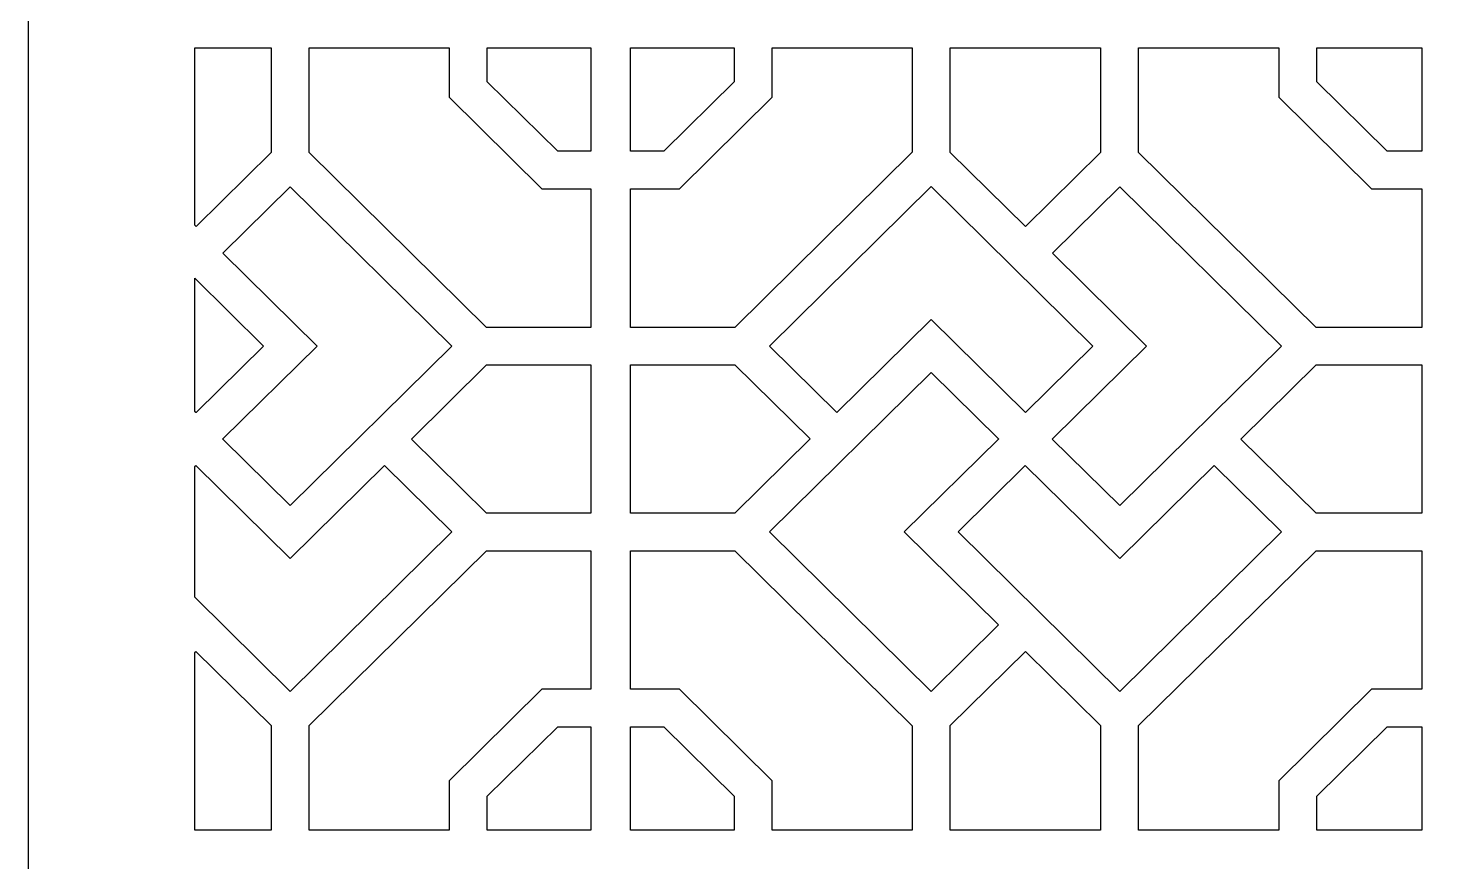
# Model space of a CAD drawing. Header units: centimetres. Extents: x 1.9 to 13.6, y -8.7 to 8.9.
# Drawn here: x 7.989 to 10.812, y 3.693 to 5.357 of the extents above; entities that cross this region are included whole.
import ezdxf

# ---------------------------------------------------------------- set-up
doc = ezdxf.new("R2010")
doc.units = ezdxf.units.CM
doc.header["$MEASUREMENT"] = 0
doc.layers.add('layer 1', color=7, linetype='Continuous')

msp = doc.modelspace()

# ---------------------------------------------------------------- linework, layer by layer
at = {"layer": 'layer 1', "color": 250}
for points, knots in [([(7.9891, 8.91238), (7.9891, 8.91238), (13.63427, 8.91238), (13.63427, 8.91238), (13.63427, 8.91238), (13.63427, 8.91238), (13.63427, -8.68727), (13.63427, -8.68727), (13.63427, -8.68727), (13.63427, -8.68727), (7.9891, -8.68727), (7.9891, -8.68727), (7.9891, -8.68727), (7.9891, -8.68727), (7.9891, 8.91238), (7.9891, 8.91238)], [0, 0, 0, 0, 0.2, 0.2, 0.2, 0.2, 0.4, 0.4, 0.4, 0.4, 0.6, 0.6, 0.6, 0.6, 1, 1, 1, 1]), ([(8.32117, 4.96351), (8.32117, 4.96351), (8.32386, 4.96086), (8.32386, 4.96086), (8.32386, 4.96086), (8.32386, 4.96086), (8.4738, 5.10883), (8.4738, 5.10883), (8.4738, 5.10883), (8.4738, 5.10883), (8.4738, 5.31745), (8.4738, 5.31745), (8.4738, 5.31745), (8.4738, 5.31745), (8.32117, 5.31745), (8.32117, 5.31745), (8.32117, 5.31745), (8.32117, 5.31745), (8.32117, 4.96351), (8.32117, 4.96351)], [0, 0, 0, 0, 0.1666667, 0.1666667, 0.1666667, 0.1666667, 0.3333333, 0.3333333, 0.3333333, 0.3333333, 0.5, 0.5, 0.5, 0.5, 0.6666667, 0.6666667, 0.6666667, 0.6666667, 1, 1, 1, 1]), ([(9.11195, 4.7595), (9.11195, 4.7595), (9.11195, 5.03644), (9.11195, 5.03644), (9.11195, 5.03644), (9.11195, 5.03644), (9.01422, 5.03644), (9.01422, 5.03644), (9.01422, 5.03644), (9.01422, 5.03644), (8.82924, 5.21898), (8.82924, 5.21898), (8.82924, 5.21898), (8.82924, 5.21898), (8.82924, 5.31745), (8.82924, 5.31745), (8.82924, 5.31745), (8.82924, 5.31745), (8.54964, 5.31745), (8.54964, 5.31745), (8.54964, 5.31745), (8.54964, 5.31745), (8.54964, 5.10891), (8.54964, 5.10891), (8.54964, 5.10891), (8.54964, 5.10891), (8.90372, 4.7595), (8.90372, 4.7595), (8.90372, 4.7595), (8.90372, 4.7595), (9.11195, 4.7595), (9.11195, 4.7595)], [0, 0, 0, 0, 0.1111111, 0.1111111, 0.1111111, 0.1111111, 0.2222222, 0.2222222, 0.2222222, 0.2222222, 0.3333333, 0.3333333, 0.3333333, 0.3333333, 0.4444444, 0.4444444, 0.4444444, 0.4444444, 0.5555556, 0.5555556, 0.5555556, 0.5555556, 0.6666667, 0.6666667, 0.6666667, 0.6666667, 0.7777778, 0.7777778, 0.7777778, 0.7777778, 1, 1, 1, 1]), ([(9.11195, 5.11127), (9.11195, 5.11127), (9.11195, 5.31745), (9.11195, 5.31745), (9.11195, 5.31745), (9.11195, 5.31745), (8.90508, 5.31745), (8.90508, 5.31745), (8.90508, 5.31745), (8.90508, 5.31745), (8.90508, 5.24998), (8.90508, 5.24998), (8.90508, 5.24998), (8.90508, 5.24998), (9.04563, 5.11127), (9.04563, 5.11127), (9.04563, 5.11127), (9.04563, 5.11127), (9.11195, 5.11127), (9.11195, 5.11127)], [0, 0, 0, 0, 0.1666667, 0.1666667, 0.1666667, 0.1666667, 0.3333333, 0.3333333, 0.3333333, 0.3333333, 0.5, 0.5, 0.5, 0.5, 0.6666667, 0.6666667, 0.6666667, 0.6666667, 1, 1, 1, 1]), ([(9.19079, 5.31745), (9.19079, 5.31745), (9.19079, 5.11127), (9.19079, 5.11127), (9.19079, 5.11127), (9.19079, 5.11127), (9.25711, 5.11127), (9.25711, 5.11127), (9.25711, 5.11127), (9.25711, 5.11127), (9.39767, 5.24998), (9.39767, 5.24998), (9.39767, 5.24998), (9.39767, 5.24998), (9.39767, 5.31745), (9.39767, 5.31745), (9.39767, 5.31745), (9.39767, 5.31745), (9.19079, 5.31745), (9.19079, 5.31745)], [0, 0, 0, 0, 0.1666667, 0.1666667, 0.1666667, 0.1666667, 0.3333333, 0.3333333, 0.3333333, 0.3333333, 0.5, 0.5, 0.5, 0.5, 0.6666667, 0.6666667, 0.6666667, 0.6666667, 1, 1, 1, 1]), ([(9.19079, 5.03644), (9.19079, 5.03644), (9.19079, 4.7595), (9.19079, 4.7595), (9.19079, 4.7595), (9.19079, 4.7595), (9.39879, 4.7595), (9.39879, 4.7595), (9.39879, 4.7595), (9.39879, 4.7595), (9.75311, 5.10915), (9.75311, 5.10915), (9.75311, 5.10915), (9.75311, 5.10915), (9.75311, 5.31745), (9.75311, 5.31745), (9.75311, 5.31745), (9.75311, 5.31745), (9.47351, 5.31745), (9.47351, 5.31745), (9.47351, 5.31745), (9.47351, 5.31745), (9.47351, 5.21898), (9.47351, 5.21898), (9.47351, 5.21898), (9.47351, 5.21898), (9.28853, 5.03644), (9.28853, 5.03644), (9.28853, 5.03644), (9.28853, 5.03644), (9.19079, 5.03644), (9.19079, 5.03644)], [0, 0, 0, 0, 0.1111111, 0.1111111, 0.1111111, 0.1111111, 0.2222222, 0.2222222, 0.2222222, 0.2222222, 0.3333333, 0.3333333, 0.3333333, 0.3333333, 0.4444444, 0.4444444, 0.4444444, 0.4444444, 0.5555556, 0.5555556, 0.5555556, 0.5555556, 0.6666667, 0.6666667, 0.6666667, 0.6666667, 0.7777778, 0.7777778, 0.7777778, 0.7777778, 1, 1, 1, 1]), ([(9.82894, 5.31745), (9.82894, 5.31745), (9.82894, 5.10906), (9.82894, 5.10906), (9.82894, 5.10906), (9.82894, 5.10906), (9.97913, 4.96086), (9.97913, 4.96086), (9.97913, 4.96086), (9.97913, 4.96086), (10.12907, 5.10883), (10.12907, 5.10883), (10.12907, 5.10883), (10.12907, 5.10883), (10.12907, 5.31745), (10.12907, 5.31745), (10.12907, 5.31745), (10.12907, 5.31745), (9.82894, 5.31745), (9.82894, 5.31745)], [0, 0, 0, 0, 0.1666667, 0.1666667, 0.1666667, 0.1666667, 0.3333333, 0.3333333, 0.3333333, 0.3333333, 0.5, 0.5, 0.5, 0.5, 0.6666667, 0.6666667, 0.6666667, 0.6666667, 1, 1, 1, 1]), ([(10.66949, 5.03644), (10.66949, 5.03644), (10.48451, 5.21898), (10.48451, 5.21898), (10.48451, 5.21898), (10.48451, 5.21898), (10.48451, 5.31745), (10.48451, 5.31745), (10.48451, 5.31745), (10.48451, 5.31745), (10.2049, 5.31745), (10.2049, 5.31745), (10.2049, 5.31745), (10.2049, 5.31745), (10.2049, 5.10891), (10.2049, 5.10891), (10.2049, 5.10891), (10.2049, 5.10891), (10.55899, 4.7595), (10.55899, 4.7595), (10.55899, 4.7595), (10.55899, 4.7595), (10.77022, 4.7595), (10.77022, 4.7595), (10.77022, 4.7595), (10.77022, 4.7595), (10.77022, 5.03644), (10.77022, 5.03644), (10.77022, 5.03644), (10.77022, 5.03644), (10.66949, 5.03644), (10.66949, 5.03644)], [0, 0, 0, 0, 0.1111111, 0.1111111, 0.1111111, 0.1111111, 0.2222222, 0.2222222, 0.2222222, 0.2222222, 0.3333333, 0.3333333, 0.3333333, 0.3333333, 0.4444444, 0.4444444, 0.4444444, 0.4444444, 0.5555556, 0.5555556, 0.5555556, 0.5555556, 0.6666667, 0.6666667, 0.6666667, 0.6666667, 0.7777778, 0.7777778, 0.7777778, 0.7777778, 1, 1, 1, 1]), ([(10.77022, 5.11127), (10.77022, 5.11127), (10.77022, 5.31745), (10.77022, 5.31745), (10.77022, 5.31745), (10.77022, 5.31745), (10.56034, 5.31745), (10.56034, 5.31745), (10.56034, 5.31745), (10.56034, 5.31745), (10.56034, 5.24998), (10.56034, 5.24998), (10.56034, 5.24998), (10.56034, 5.24998), (10.7009, 5.11127), (10.7009, 5.11127), (10.7009, 5.11127), (10.7009, 5.11127), (10.77022, 5.11127), (10.77022, 5.11127)], [0, 0, 0, 0, 0.1666667, 0.1666667, 0.1666667, 0.1666667, 0.3333333, 0.3333333, 0.3333333, 0.3333333, 0.5, 0.5, 0.5, 0.5, 0.6666667, 0.6666667, 0.6666667, 0.6666667, 1, 1, 1, 1]), ([(8.37756, 4.53675), (8.37756, 4.53675), (8.37762, 4.5367), (8.37762, 4.5367), (8.37762, 4.5367), (8.37762, 4.5367), (8.37731, 4.53638), (8.37731, 4.53638), (8.37731, 4.53638), (8.37731, 4.53638), (8.51177, 4.4037), (8.51177, 4.4037), (8.51177, 4.4037), (8.51177, 4.4037), (8.83439, 4.72208), (8.83439, 4.72208), (8.83439, 4.72208), (8.83439, 4.72208), (8.51177, 5.04045), (8.51177, 5.04045), (8.51177, 5.04045), (8.51177, 5.04045), (8.37749, 4.90794), (8.37749, 4.90794), (8.37749, 4.90794), (8.37749, 4.90794), (8.56559, 4.72231), (8.56559, 4.72231), (8.56559, 4.72231), (8.56559, 4.72231), (8.37756, 4.53675), (8.37756, 4.53675)], [0, 0, 0, 0, 0.1111111, 0.1111111, 0.1111111, 0.1111111, 0.2222222, 0.2222222, 0.2222222, 0.2222222, 0.3333333, 0.3333333, 0.3333333, 0.3333333, 0.4444444, 0.4444444, 0.4444444, 0.4444444, 0.5555556, 0.5555556, 0.5555556, 0.5555556, 0.6666667, 0.6666667, 0.6666667, 0.6666667, 0.7777778, 0.7777778, 0.7777778, 0.7777778, 1, 1, 1, 1]), ([(9.9789, 4.58976), (9.9789, 4.58976), (9.97897, 4.58983), (9.97897, 4.58983), (9.97897, 4.58983), (9.97897, 4.58983), (9.97917, 4.58964), (9.97917, 4.58964), (9.97917, 4.58964), (9.97917, 4.58964), (10.11361, 4.72231), (10.11361, 4.72231), (10.11361, 4.72231), (10.11361, 4.72231), (9.79098, 5.04069), (9.79098, 5.04069), (9.79098, 5.04069), (9.79098, 5.04069), (9.46835, 4.72231), (9.46835, 4.72231), (9.46835, 4.72231), (9.46835, 4.72231), (9.60287, 4.58957), (9.60287, 4.58957), (9.60287, 4.58957), (9.60287, 4.58957), (9.79098, 4.77521), (9.79098, 4.77521), (9.79098, 4.77521), (9.79098, 4.77521), (9.9789, 4.58976), (9.9789, 4.58976)], [0, 0, 0, 0, 0.1111111, 0.1111111, 0.1111111, 0.1111111, 0.2222222, 0.2222222, 0.2222222, 0.2222222, 0.3333333, 0.3333333, 0.3333333, 0.3333333, 0.4444444, 0.4444444, 0.4444444, 0.4444444, 0.5555556, 0.5555556, 0.5555556, 0.5555556, 0.6666667, 0.6666667, 0.6666667, 0.6666667, 0.7777778, 0.7777778, 0.7777778, 0.7777778, 1, 1, 1, 1]), ([(10.03282, 4.53675), (10.03282, 4.53675), (10.03289, 4.5367), (10.03289, 4.5367), (10.03289, 4.5367), (10.03289, 4.5367), (10.03257, 4.53638), (10.03257, 4.53638), (10.03257, 4.53638), (10.03257, 4.53638), (10.16703, 4.4037), (10.16703, 4.4037), (10.16703, 4.4037), (10.16703, 4.4037), (10.48966, 4.72208), (10.48966, 4.72208), (10.48966, 4.72208), (10.48966, 4.72208), (10.16704, 5.04045), (10.16704, 5.04045), (10.16704, 5.04045), (10.16704, 5.04045), (10.03275, 4.90794), (10.03275, 4.90794), (10.03275, 4.90794), (10.03275, 4.90794), (10.22086, 4.72231), (10.22086, 4.72231), (10.22086, 4.72231), (10.22086, 4.72231), (10.03282, 4.53675), (10.03282, 4.53675)], [0, 0, 0, 0, 0.1111111, 0.1111111, 0.1111111, 0.1111111, 0.2222222, 0.2222222, 0.2222222, 0.2222222, 0.3333333, 0.3333333, 0.3333333, 0.3333333, 0.4444444, 0.4444444, 0.4444444, 0.4444444, 0.5555556, 0.5555556, 0.5555556, 0.5555556, 0.6666667, 0.6666667, 0.6666667, 0.6666667, 0.7777778, 0.7777778, 0.7777778, 0.7777778, 1, 1, 1, 1]), ([(8.32117, 4.5922), (8.32117, 4.5922), (8.32364, 4.58976), (8.32364, 4.58976), (8.32364, 4.58976), (8.32364, 4.58976), (8.32371, 4.58983), (8.32371, 4.58983), (8.32371, 4.58983), (8.32371, 4.58983), (8.3239, 4.58964), (8.3239, 4.58964), (8.3239, 4.58964), (8.3239, 4.58964), (8.45834, 4.72231), (8.45834, 4.72231), (8.45834, 4.72231), (8.45834, 4.72231), (8.32117, 4.85768), (8.32117, 4.85768), (8.32117, 4.85768), (8.32117, 4.85768), (8.32117, 4.5922), (8.32117, 4.5922)], [0, 0, 0, 0, 0.1428571, 0.1428571, 0.1428571, 0.1428571, 0.2857143, 0.2857143, 0.2857143, 0.2857143, 0.4285714, 0.4285714, 0.4285714, 0.4285714, 0.5714286, 0.5714286, 0.5714286, 0.5714286, 0.7142857, 0.7142857, 0.7142857, 0.7142857, 1, 1, 1, 1]), ([(9.11195, 4.38848), (9.11195, 4.38848), (9.11195, 4.68466), (9.11195, 4.68466), (9.11195, 4.68466), (9.11195, 4.68466), (8.90372, 4.68466), (8.90372, 4.68466), (8.90372, 4.68466), (8.90372, 4.68466), (8.75366, 4.53657), (8.75366, 4.53657), (8.75366, 4.53657), (8.75366, 4.53657), (8.90372, 4.38848), (8.90372, 4.38848), (8.90372, 4.38848), (8.90372, 4.38848), (9.11195, 4.38848), (9.11195, 4.38848)], [0, 0, 0, 0, 0.1666667, 0.1666667, 0.1666667, 0.1666667, 0.3333333, 0.3333333, 0.3333333, 0.3333333, 0.5, 0.5, 0.5, 0.5, 0.6666667, 0.6666667, 0.6666667, 0.6666667, 1, 1, 1, 1]), ([(9.19079, 4.68466), (9.19079, 4.68466), (9.19079, 4.38848), (9.19079, 4.38848), (9.19079, 4.38848), (9.19079, 4.38848), (9.3991, 4.38848), (9.3991, 4.38848), (9.3991, 4.38848), (9.3991, 4.38848), (9.54924, 4.53665), (9.54924, 4.53665), (9.54924, 4.53665), (9.54924, 4.53665), (9.39926, 4.68466), (9.39926, 4.68466), (9.39926, 4.68466), (9.39926, 4.68466), (9.19079, 4.68466), (9.19079, 4.68466)], [0, 0, 0, 0, 0.1666667, 0.1666667, 0.1666667, 0.1666667, 0.3333333, 0.3333333, 0.3333333, 0.3333333, 0.5, 0.5, 0.5, 0.5, 0.6666667, 0.6666667, 0.6666667, 0.6666667, 1, 1, 1, 1]), ([(9.92515, 4.53665), (9.92515, 4.53665), (9.92531, 4.53682), (9.92531, 4.53682), (9.92531, 4.53682), (9.92531, 4.53682), (9.79098, 4.66937), (9.79098, 4.66937), (9.79098, 4.66937), (9.79098, 4.66937), (9.46835, 4.35099), (9.46835, 4.35099), (9.46835, 4.35099), (9.46835, 4.35099), (9.79098, 4.03261), (9.79098, 4.03261), (9.79098, 4.03261), (9.79098, 4.03261), (9.92542, 4.16528), (9.92542, 4.16528), (9.92542, 4.16528), (9.92542, 4.16528), (9.73716, 4.35106), (9.73716, 4.35106), (9.73716, 4.35106), (9.73716, 4.35106), (9.92519, 4.53662), (9.92519, 4.53662), (9.92519, 4.53662), (9.92519, 4.53662), (9.92515, 4.53665), (9.92515, 4.53665)], [0, 0, 0, 0, 0.1111111, 0.1111111, 0.1111111, 0.1111111, 0.2222222, 0.2222222, 0.2222222, 0.2222222, 0.3333333, 0.3333333, 0.3333333, 0.3333333, 0.4444444, 0.4444444, 0.4444444, 0.4444444, 0.5555556, 0.5555556, 0.5555556, 0.5555556, 0.6666667, 0.6666667, 0.6666667, 0.6666667, 0.7777778, 0.7777778, 0.7777778, 0.7777778, 1, 1, 1, 1]), ([(10.77022, 4.68466), (10.77022, 4.68466), (10.55899, 4.68466), (10.55899, 4.68466), (10.55899, 4.68466), (10.55899, 4.68466), (10.40892, 4.53657), (10.40892, 4.53657), (10.40892, 4.53657), (10.40892, 4.53657), (10.55899, 4.38848), (10.55899, 4.38848), (10.55899, 4.38848), (10.55899, 4.38848), (10.77022, 4.38848), (10.77022, 4.38848), (10.77022, 4.38848), (10.77022, 4.38848), (10.77022, 4.68466), (10.77022, 4.68466)], [0, 0, 0, 0, 0.1666667, 0.1666667, 0.1666667, 0.1666667, 0.3333333, 0.3333333, 0.3333333, 0.3333333, 0.5, 0.5, 0.5, 0.5, 0.6666667, 0.6666667, 0.6666667, 0.6666667, 1, 1, 1, 1]), ([(8.32117, 4.22077), (8.32117, 4.22077), (8.51177, 4.03268), (8.51177, 4.03268), (8.51177, 4.03268), (8.51177, 4.03268), (8.83439, 4.35106), (8.83439, 4.35106), (8.83439, 4.35106), (8.83439, 4.35106), (8.70003, 4.48365), (8.70003, 4.48365), (8.70003, 4.48365), (8.70003, 4.48365), (8.51177, 4.29787), (8.51177, 4.29787), (8.51177, 4.29787), (8.51177, 4.29787), (8.3235, 4.48365), (8.3235, 4.48365), (8.3235, 4.48365), (8.3235, 4.48365), (8.32117, 4.48135), (8.32117, 4.48135), (8.32117, 4.48135), (8.32117, 4.48135), (8.32117, 4.22077), (8.32117, 4.22077)], [0, 0, 0, 0, 0.125, 0.125, 0.125, 0.125, 0.25, 0.25, 0.25, 0.25, 0.375, 0.375, 0.375, 0.375, 0.5, 0.5, 0.5, 0.5, 0.625, 0.625, 0.625, 0.625, 0.75, 0.75, 0.75, 0.75, 1, 1, 1, 1]), ([(9.97876, 4.48365), (9.97876, 4.48365), (9.84441, 4.35106), (9.84441, 4.35106), (9.84441, 4.35106), (9.84441, 4.35106), (10.16703, 4.03268), (10.16703, 4.03268), (10.16703, 4.03268), (10.16703, 4.03268), (10.48966, 4.35106), (10.48966, 4.35106), (10.48966, 4.35106), (10.48966, 4.35106), (10.3553, 4.48365), (10.3553, 4.48365), (10.3553, 4.48365), (10.3553, 4.48365), (10.16703, 4.29787), (10.16703, 4.29787), (10.16703, 4.29787), (10.16703, 4.29787), (9.97876, 4.48365), (9.97876, 4.48365)], [0, 0, 0, 0, 0.1428571, 0.1428571, 0.1428571, 0.1428571, 0.2857143, 0.2857143, 0.2857143, 0.2857143, 0.4285714, 0.4285714, 0.4285714, 0.4285714, 0.5714286, 0.5714286, 0.5714286, 0.5714286, 0.7142857, 0.7142857, 0.7142857, 0.7142857, 1, 1, 1, 1]), ([(9.11195, 4.03687), (9.11195, 4.03687), (9.11195, 4.31365), (9.11195, 4.31365), (9.11195, 4.31365), (9.11195, 4.31365), (8.90372, 4.31365), (8.90372, 4.31365), (8.90372, 4.31365), (8.90372, 4.31365), (8.54964, 3.96423), (8.54964, 3.96423), (8.54964, 3.96423), (8.54964, 3.96423), (8.54964, 3.75586), (8.54964, 3.75586), (8.54964, 3.75586), (8.54964, 3.75586), (8.82924, 3.75586), (8.82924, 3.75586), (8.82924, 3.75586), (8.82924, 3.75586), (8.82924, 3.85433), (8.82924, 3.85433), (8.82924, 3.85433), (8.82924, 3.85433), (9.01422, 4.03687), (9.01422, 4.03687), (9.01422, 4.03687), (9.01422, 4.03687), (9.11195, 4.03687), (9.11195, 4.03687)], [0, 0, 0, 0, 0.1111111, 0.1111111, 0.1111111, 0.1111111, 0.2222222, 0.2222222, 0.2222222, 0.2222222, 0.3333333, 0.3333333, 0.3333333, 0.3333333, 0.4444444, 0.4444444, 0.4444444, 0.4444444, 0.5555556, 0.5555556, 0.5555556, 0.5555556, 0.6666667, 0.6666667, 0.6666667, 0.6666667, 0.7777778, 0.7777778, 0.7777778, 0.7777778, 1, 1, 1, 1]), ([(9.19079, 4.31365), (9.19079, 4.31365), (9.19079, 4.03687), (9.19079, 4.03687), (9.19079, 4.03687), (9.19079, 4.03687), (9.28853, 4.03687), (9.28853, 4.03687), (9.28853, 4.03687), (9.28853, 4.03687), (9.47351, 3.85433), (9.47351, 3.85433), (9.47351, 3.85433), (9.47351, 3.85433), (9.47351, 3.75586), (9.47351, 3.75586), (9.47351, 3.75586), (9.47351, 3.75586), (9.75311, 3.75586), (9.75311, 3.75586), (9.75311, 3.75586), (9.75311, 3.75586), (9.75311, 3.96416), (9.75311, 3.96416), (9.75311, 3.96416), (9.75311, 3.96416), (9.39896, 4.31365), (9.39896, 4.31365), (9.39896, 4.31365), (9.39896, 4.31365), (9.19079, 4.31365), (9.19079, 4.31365)], [0, 0, 0, 0, 0.1111111, 0.1111111, 0.1111111, 0.1111111, 0.2222222, 0.2222222, 0.2222222, 0.2222222, 0.3333333, 0.3333333, 0.3333333, 0.3333333, 0.4444444, 0.4444444, 0.4444444, 0.4444444, 0.5555556, 0.5555556, 0.5555556, 0.5555556, 0.6666667, 0.6666667, 0.6666667, 0.6666667, 0.7777778, 0.7777778, 0.7777778, 0.7777778, 1, 1, 1, 1]), ([(10.66949, 4.03687), (10.66949, 4.03687), (10.77022, 4.03687), (10.77022, 4.03687), (10.77022, 4.03687), (10.77022, 4.03687), (10.77022, 4.31365), (10.77022, 4.31365), (10.77022, 4.31365), (10.77022, 4.31365), (10.55899, 4.31365), (10.55899, 4.31365), (10.55899, 4.31365), (10.55899, 4.31365), (10.2049, 3.96423), (10.2049, 3.96423), (10.2049, 3.96423), (10.2049, 3.96423), (10.2049, 3.75586), (10.2049, 3.75586), (10.2049, 3.75586), (10.2049, 3.75586), (10.48451, 3.75586), (10.48451, 3.75586), (10.48451, 3.75586), (10.48451, 3.75586), (10.48451, 3.85433), (10.48451, 3.85433), (10.48451, 3.85433), (10.48451, 3.85433), (10.66949, 4.03687), (10.66949, 4.03687)], [0, 0, 0, 0, 0.1111111, 0.1111111, 0.1111111, 0.1111111, 0.2222222, 0.2222222, 0.2222222, 0.2222222, 0.3333333, 0.3333333, 0.3333333, 0.3333333, 0.4444444, 0.4444444, 0.4444444, 0.4444444, 0.5555556, 0.5555556, 0.5555556, 0.5555556, 0.6666667, 0.6666667, 0.6666667, 0.6666667, 0.7777778, 0.7777778, 0.7777778, 0.7777778, 1, 1, 1, 1]), ([(8.32117, 3.75586), (8.32117, 3.75586), (8.4738, 3.75586), (8.4738, 3.75586), (8.4738, 3.75586), (8.4738, 3.75586), (8.4738, 3.96432), (8.4738, 3.96432), (8.4738, 3.96432), (8.4738, 3.96432), (8.32378, 4.11236), (8.32378, 4.11236), (8.32378, 4.11236), (8.32378, 4.11236), (8.32117, 4.10979), (8.32117, 4.10979), (8.32117, 4.10979), (8.32117, 4.10979), (8.32117, 3.75586), (8.32117, 3.75586)], [0, 0, 0, 0, 0.1666667, 0.1666667, 0.1666667, 0.1666667, 0.3333333, 0.3333333, 0.3333333, 0.3333333, 0.5, 0.5, 0.5, 0.5, 0.6666667, 0.6666667, 0.6666667, 0.6666667, 1, 1, 1, 1]), ([(10.12907, 3.75586), (10.12907, 3.75586), (10.12907, 3.96432), (10.12907, 3.96432), (10.12907, 3.96432), (10.12907, 3.96432), (9.97904, 4.11236), (9.97904, 4.11236), (9.97904, 4.11236), (9.97904, 4.11236), (9.82894, 3.96424), (9.82894, 3.96424), (9.82894, 3.96424), (9.82894, 3.96424), (9.82894, 3.75586), (9.82894, 3.75586), (9.82894, 3.75586), (9.82894, 3.75586), (10.12907, 3.75586), (10.12907, 3.75586)], [0, 0, 0, 0, 0.1666667, 0.1666667, 0.1666667, 0.1666667, 0.3333333, 0.3333333, 0.3333333, 0.3333333, 0.5, 0.5, 0.5, 0.5, 0.6666667, 0.6666667, 0.6666667, 0.6666667, 1, 1, 1, 1]), ([(9.11195, 3.75586), (9.11195, 3.75586), (9.11195, 3.96203), (9.11195, 3.96203), (9.11195, 3.96203), (9.11195, 3.96203), (9.04563, 3.96203), (9.04563, 3.96203), (9.04563, 3.96203), (9.04563, 3.96203), (8.90508, 3.82333), (8.90508, 3.82333), (8.90508, 3.82333), (8.90508, 3.82333), (8.90508, 3.75586), (8.90508, 3.75586), (8.90508, 3.75586), (8.90508, 3.75586), (9.11195, 3.75586), (9.11195, 3.75586)], [0, 0, 0, 0, 0.1666667, 0.1666667, 0.1666667, 0.1666667, 0.3333333, 0.3333333, 0.3333333, 0.3333333, 0.5, 0.5, 0.5, 0.5, 0.6666667, 0.6666667, 0.6666667, 0.6666667, 1, 1, 1, 1]), ([(9.19079, 3.96203), (9.19079, 3.96203), (9.19079, 3.75586), (9.19079, 3.75586), (9.19079, 3.75586), (9.19079, 3.75586), (9.39767, 3.75586), (9.39767, 3.75586), (9.39767, 3.75586), (9.39767, 3.75586), (9.39767, 3.82333), (9.39767, 3.82333), (9.39767, 3.82333), (9.39767, 3.82333), (9.25711, 3.96203), (9.25711, 3.96203), (9.25711, 3.96203), (9.25711, 3.96203), (9.19079, 3.96203), (9.19079, 3.96203)], [0, 0, 0, 0, 0.1666667, 0.1666667, 0.1666667, 0.1666667, 0.3333333, 0.3333333, 0.3333333, 0.3333333, 0.5, 0.5, 0.5, 0.5, 0.6666667, 0.6666667, 0.6666667, 0.6666667, 1, 1, 1, 1]), ([(10.77022, 3.96203), (10.77022, 3.96203), (10.7009, 3.96203), (10.7009, 3.96203), (10.7009, 3.96203), (10.7009, 3.96203), (10.56034, 3.82333), (10.56034, 3.82333), (10.56034, 3.82333), (10.56034, 3.82333), (10.56034, 3.75586), (10.56034, 3.75586), (10.56034, 3.75586), (10.56034, 3.75586), (10.77022, 3.75586), (10.77022, 3.75586), (10.77022, 3.75586), (10.77022, 3.75586), (10.77022, 3.96203), (10.77022, 3.96203)], [0, 0, 0, 0, 0.1666667, 0.1666667, 0.1666667, 0.1666667, 0.3333333, 0.3333333, 0.3333333, 0.3333333, 0.5, 0.5, 0.5, 0.5, 0.6666667, 0.6666667, 0.6666667, 0.6666667, 1, 1, 1, 1])]:
    msp.add_open_spline(points, degree=3, knots=knots, dxfattribs=at)

doc.saveas('drawing.dxf')
